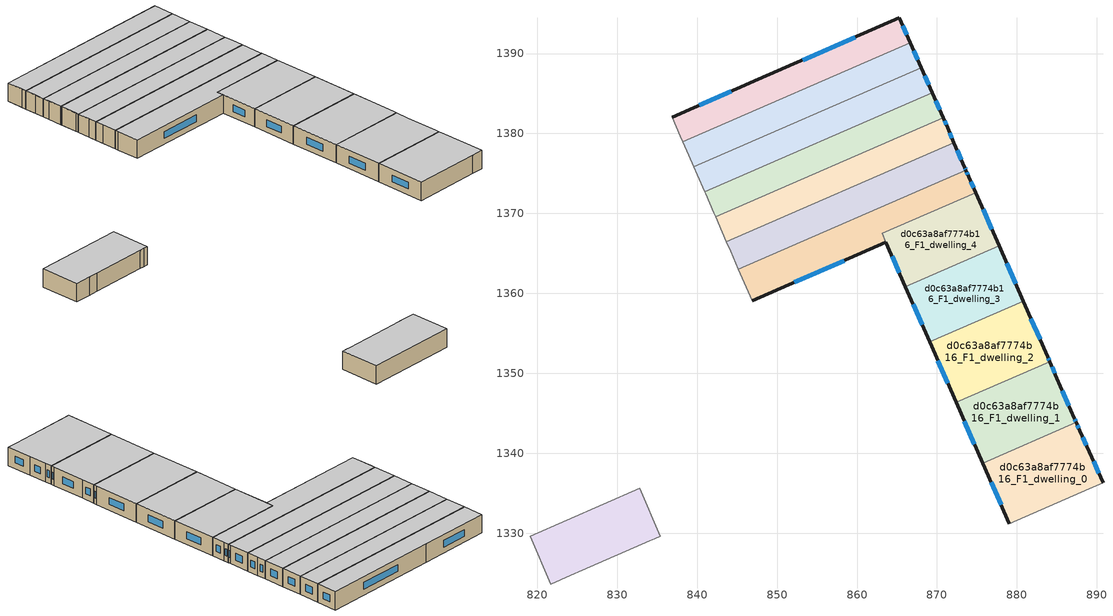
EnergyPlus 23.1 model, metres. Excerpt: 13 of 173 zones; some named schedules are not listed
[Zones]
d0c63a8af7774b16_F1_dwelling_0
 floor to d0c63a8af7774b16_F0_dwelling_0 (EU_floor_Construction): 887.88,1342.8 889.07,1340.18 890.77,1336.31 889.05,1335.55 879.06,1331.17 875.73,1338.76 887.42,1343.86 z3
 wall outside (EU_wall_Construction): 875.73,1338.76 879.06,1331.17 / 890.77,1336.31 889.07,1340.18 887.88,1342.8 887.42,1343.86 z3:6
 wall adiabatic (EU_wall_Construction): 879.06,1331.17 889.05,1335.55 890.77,1336.31 z3:6
 wall to d0c63a8af7774b16_F1_dwelling_1 (EU_wall_Construction): 887.42,1343.86 875.73,1338.76 z3:6
 window (EU_Window_Construction): 876.77,1336.38 878.01,1333.55 / 887.73,1343.13 887.56,1343.53 / 888.7,1341 888.25,1341.98 / 890.24,1337.53 889.61,1338.97 z3.94:5.06
 ceiling to d0c63a8af7774b16_F2_dwelling_0 (EU_floor_Construction): 889.05,1335.55 890.77,1336.31 889.07,1340.18 887.88,1342.8 887.42,1343.86 875.73,1338.76 879.06,1331.17 z6
d0c63a8af7774b16_F1_dwelling_1
 floor to d0c63a8af7774b16_F0_dwelling_1 (EU_floor_Construction): 885,1349.37 887.19,1344.4 887.42,1343.86 875.73,1338.76 872.4,1346.36 884.12,1351.46 z3
 wall outside (EU_wall_Construction): 872.4,1346.36 875.73,1338.76 / 887.42,1343.86 887.19,1344.4 885,1349.37 884.12,1351.46 z3:6
 wall to d0c63a8af7774b16_F1_dwelling_2 (EU_wall_Construction): 884.12,1351.46 872.4,1346.36 z3:6
 window (EU_Window_Construction): 873.45,1343.98 874.69,1341.14 / 884.72,1350.03 884.39,1350.81 / 886.5,1345.96 885.69,1347.82 / 887.35,1344.03 887.27,1344.23 z3.94:5.06
 ceiling to d0c63a8af7774b16_F2_dwelling_1 (EU_floor_Construction): 887.42,1343.86 887.19,1344.4 885,1349.37 884.12,1351.46 872.4,1346.36 875.73,1338.76 z6
d0c63a8af7774b16_F1_dwelling_10
 floor to d0c63a8af7774b16_F0_dwelling_10 (EU_floor_Construction): 866.68,1391.35 868.04,1388.22 839.59,1375.82 838.22,1378.94 z3
 wall outside (EU_wall_Construction): 868.04,1388.22 866.68,1391.35 z3:6
 wall to d0c63a8af7774b16_F1_dwelling_11 (EU_wall_Construction): 866.68,1391.35 838.22,1378.94 z3:6
 wall to d0c63a8af7774b16_F1_dwelling_9 (EU_wall_Construction): 839.59,1375.82 868.04,1388.22 z3:6
 wall to d0c63a8af7774b16_F1_dwelling_23 (EU_wall_Construction): 838.22,1378.94 838.95,1377.27 z3:6
 wall to d0c63a8af7774b16_F1_dwelling_22 (EU_wall_Construction): 838.95,1377.27 839.59,1375.82 z3:6
 window (EU_Window_Construction): 867.61,1389.2 867.1,1390.37 z3.94:5.06
 ceiling to d0c63a8af7774b16_F2_dwelling_10 (EU_floor_Construction): 868.04,1388.22 866.68,1391.35 838.22,1378.94 839.59,1375.82 z6
d0c63a8af7774b16_F1_dwelling_11
 floor to d0c63a8af7774b16_F0_dwelling_11 (EU_floor_Construction): 865.31,1394.47 866.68,1391.35 838.22,1378.94 836.87,1382.05 847.65,1386.78 z3
 wall outside (EU_wall_Construction): 866.68,1391.35 865.31,1394.47 847.65,1386.78 836.87,1382.05 z3:6
 wall to d0c63a8af7774b16_F1_dwelling_24 (EU_wall_Construction): 836.87,1382.05 837.91,1379.67 z3:6
 wall to d0c63a8af7774b16_F1_dwelling_23 (EU_wall_Construction): 837.91,1379.67 838.22,1378.94 z3:6
 window (EU_Window_Construction): 844.27,1385.29 840.25,1383.53 / 859.78,1392.06 853.19,1389.19 / 866.25,1392.32 865.74,1393.49 z3.94:5.06
 ceiling to d0c63a8af7774b16_F2_dwelling_11 (EU_floor_Construction): 866.68,1391.35 865.31,1394.47 847.65,1386.78 836.87,1382.05 838.22,1378.94 z6
d0c63a8af7774b16_F1_dwelling_12
 floor to d0c63a8af7774b16_F0_dwelling_12 (EU_floor_Construction): 832.79,1335.59 835.4,1329.61 834.72,1329.32 834.09,1329.04 825.64,1325.34 824.22,1324.71 821.71,1323.62 819.09,1329.62 z3
 wall adiabatic (EU_wall_Construction): 819.09,1329.62 821.71,1323.62 824.22,1324.71 825.64,1325.34 834.09,1329.04 834.72,1329.32 835.4,1329.61 832.79,1335.59 z3:6
 wall to d0c63a8af7774b16_F1_dwelling_13 (EU_wall_Construction): 832.79,1335.59 819.09,1329.62 z3:6
 ceiling to d0c63a8af7774b16_F2_dwelling_12 (EU_floor_Construction): 834.09,1329.04 834.72,1329.32 835.4,1329.61 832.79,1335.59 819.09,1329.62 821.71,1323.62 824.22,1324.71 825.64,1325.34 z6
d0c63a8af7774b16_F1_dwelling_2
 floor to d0c63a8af7774b16_F0_dwelling_2 (EU_floor_Construction): 880.8,1359.04 883.87,1352.05 884.12,1351.46 872.4,1346.36 869.08,1353.93 z3
 wall outside (EU_wall_Construction): 869.08,1353.93 872.4,1346.36 / 884.12,1351.46 883.87,1352.05 880.8,1359.04 z3:6
 wall to d0c63a8af7774b16_F1_dwelling_3 (EU_wall_Construction): 880.8,1359.04 869.08,1353.93 z3:6
 window (EU_Window_Construction): 870.12,1351.56 871.36,1348.73 / 882.91,1354.24 881.76,1356.85 / 884.04,1351.65 883.95,1351.87 z3.94:5.06
 ceiling to d0c63a8af7774b16_F2_dwelling_2 (EU_floor_Construction): 884.12,1351.46 883.87,1352.05 880.8,1359.04 869.08,1353.93 872.4,1346.36 z6
d0c63a8af7774b16_F1_dwelling_3
 floor to d0c63a8af7774b16_F0_dwelling_3 (EU_floor_Construction): 877.78,1365.93 880.8,1359.04 869.08,1353.93 866.06,1360.82 z3
 wall outside (EU_wall_Construction): 866.06,1360.82 869.08,1353.93 / 880.8,1359.04 877.78,1365.93 z3:6
 wall to d0c63a8af7774b16_F1_dwelling_4 (EU_wall_Construction): 877.78,1365.93 866.06,1360.82 z3:6
 window (EU_Window_Construction): 867.01,1358.66 868.14,1356.09 / 879.85,1361.2 878.73,1363.77 z3.94:5.06
 ceiling to d0c63a8af7774b16_F2_dwelling_3 (EU_floor_Construction): 880.8,1359.04 877.78,1365.93 866.06,1360.82 869.08,1353.93 z6
d0c63a8af7774b16_F1_dwelling_4
 floor to d0c63a8af7774b16_F0_dwelling_4 (EU_floor_Construction): 874.85,1372.61 877.78,1365.93 866.06,1360.82 863.14,1367.5 z3
 wall outside (EU_wall_Construction): 877.78,1365.93 874.85,1372.61 / 863.63,1366.39 866.06,1360.82 z3:6
 wall to d0c63a8af7774b16_F1_dwelling_5 (EU_wall_Construction): 874.85,1372.61 863.14,1367.5 863.63,1366.39 z3:6
 window (EU_Window_Construction): 876.86,1368.03 875.77,1370.52 / 864.39,1364.64 865.3,1362.57 z3.94:5.06
 ceiling to d0c63a8af7774b16_F2_dwelling_4 (EU_floor_Construction): 877.78,1365.93 874.85,1372.61 863.14,1367.5 866.06,1360.82 z6
d0c63a8af7774b16_F1_dwelling_5
 floor to d0c63a8af7774b16_F0_dwelling_5 (EU_floor_Construction): 873.98,1374.59 874.85,1372.61 863.14,1367.5 863.62,1366.38 846.88,1359.09 845.17,1363 873.63,1375.41 z3
 wall outside (EU_wall_Construction): 874.85,1372.61 873.98,1374.59 873.63,1375.41 / 846.88,1359.09 863.62,1366.38 z3:6
 wall to d0c63a8af7774b16_F1_dwelling_6 (EU_wall_Construction): 873.63,1375.41 845.17,1363 z3:6
 wall to d0c63a8af7774b16_F1_dwelling_16 (EU_wall_Construction): 845.42,1362.44 846.88,1359.09 z3:6
 wall to d0c63a8af7774b16_F1_dwelling_17 (EU_wall_Construction): 845.17,1363 845.42,1362.44 z3:6
 window (EU_Window_Construction): 873.87,1374.85 873.74,1375.15 / 874.58,1373.23 874.26,1373.97 / 852.13,1361.38 858.38,1364.1 z3.94:5.06
 ceiling to d0c63a8af7774b16_F2_dwelling_5 (EU_floor_Construction): 863.62,1366.38 863.14,1367.5 874.85,1372.61 873.98,1374.59 873.63,1375.41 845.17,1363 846.88,1359.09 z6
d0c63a8af7774b16_F1_dwelling_6
 floor to d0c63a8af7774b16_F0_dwelling_6 (EU_floor_Construction): 872.13,1378.86 873.49,1375.73 873.63,1375.41 845.17,1363 843.67,1366.45 z3
 wall outside (EU_wall_Construction): 873.63,1375.41 873.49,1375.73 872.13,1378.86 z3:6
 wall to d0c63a8af7774b16_F1_dwelling_7 (EU_wall_Construction): 872.13,1378.86 843.67,1366.45 z3:6
 wall to d0c63a8af7774b16_F1_dwelling_17 (EU_wall_Construction): 844.19,1365.25 845.17,1363 z3:6
 wall to d0c63a8af7774b16_F1_dwelling_18 (EU_wall_Construction): 843.67,1366.45 844.19,1365.25 z3:6
 window (EU_Window_Construction): 873.06,1376.71 872.56,1377.88 / 873.58,1375.51 873.53,1375.63 z3.94:5.06
 ceiling to d0c63a8af7774b16_F2_dwelling_6 (EU_floor_Construction): 873.63,1375.41 873.49,1375.73 872.13,1378.86 843.67,1366.45 845.17,1363 z6
d0c63a8af7774b16_F1_dwelling_7
 floor to d0c63a8af7774b16_F0_dwelling_7 (EU_floor_Construction): 870.77,1381.98 871.34,1380.68 872.13,1378.86 843.67,1366.45 842.31,1369.57 z3
 wall outside (EU_wall_Construction): 872.13,1378.86 871.34,1380.68 870.77,1381.98 z3:6
 wall to d0c63a8af7774b16_F1_dwelling_8 (EU_wall_Construction): 870.77,1381.98 842.31,1369.57 z3:6
 wall to d0c63a8af7774b16_F1_dwelling_18 (EU_wall_Construction): 843.14,1367.66 843.67,1366.45 z3:6
 wall to d0c63a8af7774b16_F1_dwelling_19 (EU_wall_Construction): 842.31,1369.57 843.14,1367.66 z3:6
 window (EU_Window_Construction): 871.16,1381.09 870.95,1381.57 / 871.88,1379.43 871.59,1380.11 z3.94:5.06
 ceiling to d0c63a8af7774b16_F2_dwelling_7 (EU_floor_Construction): 872.13,1378.86 871.34,1380.68 870.77,1381.98 842.31,1369.57 843.67,1366.45 z6
d0c63a8af7774b16_F1_dwelling_8
 floor to d0c63a8af7774b16_F0_dwelling_8 (EU_floor_Construction): 869.41,1385.1 870.77,1381.98 842.31,1369.57 840.95,1372.69 z3
 wall outside (EU_wall_Construction): 870.77,1381.98 869.41,1385.1 z3:6
 wall to d0c63a8af7774b16_F1_dwelling_9 (EU_wall_Construction): 869.41,1385.1 840.95,1372.69 z3:6
 wall to d0c63a8af7774b16_F1_dwelling_19 (EU_wall_Construction): 842.1,1370.06 842.31,1369.57 z3:6
 wall to d0c63a8af7774b16_F1_dwelling_20 (EU_wall_Construction): 841.05,1372.46 842.1,1370.06 z3:6
 wall to d0c63a8af7774b16_F1_dwelling_21 (EU_wall_Construction): 840.95,1372.69 841.05,1372.46 z3:6
 window (EU_Window_Construction): 870.34,1382.96 869.83,1384.12 z3.94:5.06
 ceiling to d0c63a8af7774b16_F2_dwelling_8 (EU_floor_Construction): 870.77,1381.98 869.41,1385.1 840.95,1372.69 842.31,1369.57 z6
d0c63a8af7774b16_F1_dwelling_9
 floor to d0c63a8af7774b16_F0_dwelling_9 (EU_floor_Construction): 868.04,1388.22 869.41,1385.1 840.95,1372.69 839.59,1375.82 z3
 wall outside (EU_wall_Construction): 869.41,1385.1 868.04,1388.22 z3:6
 wall to d0c63a8af7774b16_F1_dwelling_21 (EU_wall_Construction): 840,1374.86 840.95,1372.69 z3:6
 wall to d0c63a8af7774b16_F1_dwelling_22 (EU_wall_Construction): 839.59,1375.82 840,1374.86 z3:6
 window (EU_Window_Construction): 868.98,1386.08 868.47,1387.24 z3.94:5.06
 ceiling to d0c63a8af7774b16_F2_dwelling_9 (EU_floor_Construction): 869.41,1385.1 868.04,1388.22 839.59,1375.82 840.95,1372.69 z6
[Building]
EU S2 Campaign: North Axis=0; Terrain=City; Solar Distribution=FullExterior
[Site:Location]
Vienna: Latitude=48; Longitude=16.5; Time Zone=1; Elevation=183
[SizingPeriod:WeatherFileDays]
AnnualSizingPeriod: Begin Month=1; Begin Day of Month=1; End Month=12; End Day of Month=31; Day of Week for Start Day=Monday; Use Weather File Daylight Saving Period=No; Use Weather File Rain and Snow Indicators=No
[MATERIAL]
EU_InternalMass_Material: Roughness=MediumRough; Thickness=0.1; Conductivity=1; Density=1800; Specific Heat=900; Thermal Absorptance=0.9; Solar Absorptance=0.7; Visible Absorptance=0.7
[MATERIAL:NOMASS] Roughness=MediumRough; Thermal Absorptance=0.9; Solar Absorptance=0.7; Visible Absorptance=0.7
Name | Thermal Resistance
EU_wall_NoMass | 0.914258
EU_floor_NoMass | 1.09711
[WINDOWMATERIAL:SIMPLEGLAZINGSYSTEM]
EU_Window_SimpleGlazing: UFactor=2.09642; Solar Heat Gain Coefficient=0.65; Visible Transmittance=0.65
[CONSTRUCTION]
EU_wall_Construction: EU_wall_NoMass
EU_floor_Construction: EU_floor_NoMass
EU_Window_Construction: EU_Window_SimpleGlazing
EU_InternalMass_Construction: EU_InternalMass_Material
[ZONE] Type=1; Multiplier=1; Ceiling Height=autocalculate; Floor Area=autocalculate; Part of Total Floor Area=Yes
Name | Volume
d0c63a8af7774b16_F1_dwelling_0 | 317.289
d0c63a8af7774b16_F1_dwelling_1 | 317.328
d0c63a8af7774b16_F1_dwelling_10 | 317.377
d0c63a8af7774b16_F1_dwelling_11 | 317.295
d0c63a8af7774b16_F1_dwelling_12 | 292.901
d0c63a8af7774b16_F1_dwelling_2 | 317.309
d0c63a8af7774b16_F1_dwelling_3 | 288.552
d0c63a8af7774b16_F1_dwelling_4 | 279.493
d0c63a8af7774b16_F1_dwelling_5 | 351.226
d0c63a8af7774b16_F1_dwelling_6 | 349.895
d0c63a8af7774b16_F1_dwelling_7 | 317.369
d0c63a8af7774b16_F1_dwelling_8 | 317.279
d0c63a8af7774b16_F1_dwelling_9 | 317.325
[INTERNALMASS] Construction=EU_InternalMass_Construction
Name | Zone or ZoneList | Surface Area
d0c63a8af7774b16_F1_dwelling_0_EU_InternalMass | d0c63a8af7774b16_F1_dwelling_0 | 105.763
d0c63a8af7774b16_F1_dwelling_1_EU_InternalMass | d0c63a8af7774b16_F1_dwelling_1 | 105.776
d0c63a8af7774b16_F1_dwelling_2_EU_InternalMass | d0c63a8af7774b16_F1_dwelling_2 | 105.77
d0c63a8af7774b16_F1_dwelling_3_EU_InternalMass | d0c63a8af7774b16_F1_dwelling_3 | 96.1857
d0c63a8af7774b16_F1_dwelling_4_EU_InternalMass | d0c63a8af7774b16_F1_dwelling_4 | 93.1813
d0c63a8af7774b16_F1_dwelling_5_EU_InternalMass | d0c63a8af7774b16_F1_dwelling_5 | 117.082
d0c63a8af7774b16_F1_dwelling_6_EU_InternalMass | d0c63a8af7774b16_F1_dwelling_6 | 116.625
d0c63a8af7774b16_F1_dwelling_7_EU_InternalMass | d0c63a8af7774b16_F1_dwelling_7 | 105.789
d0c63a8af7774b16_F1_dwelling_8_EU_InternalMass | d0c63a8af7774b16_F1_dwelling_8 | 105.76
d0c63a8af7774b16_F1_dwelling_9_EU_InternalMass | d0c63a8af7774b16_F1_dwelling_9 | 105.775
d0c63a8af7774b16_F1_dwelling_10_EU_InternalMass | d0c63a8af7774b16_F1_dwelling_10 | 105.793
d0c63a8af7774b16_F1_dwelling_11_EU_InternalMass | d0c63a8af7774b16_F1_dwelling_11 | 105.765
d0c63a8af7774b16_F1_dwelling_12_EU_InternalMass | d0c63a8af7774b16_F1_dwelling_12 | 97.634
[OTHEREQUIPMENT] Fuel Type=Electricity; Design Level Calculation Method=Watts/Area; Power per Zone Floor Area=1; Fraction Latent=0; Fraction Radiant=0; Fraction Lost=0; Carbon Dioxide Generation Rate=0; EndUse Subcategory=EU_Step8_InternalGains
Name | Zone or ZoneList or Space or SpaceList | Schedule
EU_Step8_InternalGain_d0c63a8af7774b16_F1_dwelling_0_f000 | d0c63a8af7774b16_F1_dwelling_0 | EU_Step8_GainSchedule_d0c63a8af7774b16_F1_dwelling_0_f000
EU_Step8_InternalGain_d0c63a8af7774b16_F1_dwelling_1_f000 | d0c63a8af7774b16_F1_dwelling_1 | EU_Step8_GainSchedule_d0c63a8af7774b16_F1_dwelling_1_f000
EU_Step8_InternalGain_d0c63a8af7774b16_F1_dwelling_2_f000 | d0c63a8af7774b16_F1_dwelling_2 | EU_Step8_GainSchedule_d0c63a8af7774b16_F1_dwelling_2_f000
EU_Step8_InternalGain_d0c63a8af7774b16_F1_dwelling_3_f000 | d0c63a8af7774b16_F1_dwelling_3 | EU_Step8_GainSchedule_d0c63a8af7774b16_F1_dwelling_3_f000
EU_Step8_InternalGain_d0c63a8af7774b16_F1_dwelling_4_f000 | d0c63a8af7774b16_F1_dwelling_4 | EU_Step8_GainSchedule_d0c63a8af7774b16_F1_dwelling_4_f000
EU_Step8_InternalGain_d0c63a8af7774b16_F1_dwelling_5_f000 | d0c63a8af7774b16_F1_dwelling_5 | EU_Step8_GainSchedule_d0c63a8af7774b16_F1_dwelling_5_f000
EU_Step8_InternalGain_d0c63a8af7774b16_F1_dwelling_6_f000 | d0c63a8af7774b16_F1_dwelling_6 | EU_Step8_GainSchedule_d0c63a8af7774b16_F1_dwelling_6_f000
EU_Step8_InternalGain_d0c63a8af7774b16_F1_dwelling_7_f000 | d0c63a8af7774b16_F1_dwelling_7 | EU_Step8_GainSchedule_d0c63a8af7774b16_F1_dwelling_7_f000
EU_Step8_InternalGain_d0c63a8af7774b16_F1_dwelling_8_f000 | d0c63a8af7774b16_F1_dwelling_8 | EU_Step8_GainSchedule_d0c63a8af7774b16_F1_dwelling_8_f000
EU_Step8_InternalGain_d0c63a8af7774b16_F1_dwelling_9_f000 | d0c63a8af7774b16_F1_dwelling_9 | EU_Step8_GainSchedule_d0c63a8af7774b16_F1_dwelling_9_f000
EU_Step8_InternalGain_d0c63a8af7774b16_F1_dwelling_10_f000 | d0c63a8af7774b16_F1_dwelling_10 | EU_Step8_GainSchedule_d0c63a8af7774b16_F1_dwelling_10_f000
EU_Step8_InternalGain_d0c63a8af7774b16_F1_dwelling_11_f000 | d0c63a8af7774b16_F1_dwelling_11 | EU_Step8_GainSchedule_d0c63a8af7774b16_F1_dwelling_11_f000
EU_Step8_InternalGain_d0c63a8af7774b16_F1_dwelling_12_f000 | d0c63a8af7774b16_F1_dwelling_12 | EU_Step8_GainSchedule_d0c63a8af7774b16_F1_dwelling_12_f000
[ZONEVENTILATION:DESIGNFLOWRATE] Schedule=EU_AlwaysOn; Design Flow Rate Calculation Method=AirChanges/Hour; Air Changes per Hour=0.546891; Ventilation Type=Natural; Fan Pressure Rise=0; Fan Total Efficiency=1; Constant Term Coefficient=1; Temperature Term Coefficient=0; Velocity Term Coefficient=0; Velocity Squared Term Coefficient=0; Minimum Indoor Temperature=-100; Maximum Indoor Temperature=100; Delta Temperature=-100; Minimum Outdoor Temperature=-100; Maximum Outdoor Temperature=100; Maximum Wind Speed=40
Name | Zone or ZoneList or Space or SpaceList
EU_ConstantAir_d0c63a8af7774b16_F1_dwelling_0 | d0c63a8af7774b16_F1_dwelling_0
EU_ConstantAir_d0c63a8af7774b16_F1_dwelling_1 | d0c63a8af7774b16_F1_dwelling_1
EU_ConstantAir_d0c63a8af7774b16_F1_dwelling_2 | d0c63a8af7774b16_F1_dwelling_2
EU_ConstantAir_d0c63a8af7774b16_F1_dwelling_3 | d0c63a8af7774b16_F1_dwelling_3
EU_ConstantAir_d0c63a8af7774b16_F1_dwelling_4 | d0c63a8af7774b16_F1_dwelling_4
EU_ConstantAir_d0c63a8af7774b16_F1_dwelling_5 | d0c63a8af7774b16_F1_dwelling_5
EU_ConstantAir_d0c63a8af7774b16_F1_dwelling_6 | d0c63a8af7774b16_F1_dwelling_6
EU_ConstantAir_d0c63a8af7774b16_F1_dwelling_7 | d0c63a8af7774b16_F1_dwelling_7
EU_ConstantAir_d0c63a8af7774b16_F1_dwelling_8 | d0c63a8af7774b16_F1_dwelling_8
EU_ConstantAir_d0c63a8af7774b16_F1_dwelling_9 | d0c63a8af7774b16_F1_dwelling_9
EU_ConstantAir_d0c63a8af7774b16_F1_dwelling_10 | d0c63a8af7774b16_F1_dwelling_10
EU_ConstantAir_d0c63a8af7774b16_F1_dwelling_11 | d0c63a8af7774b16_F1_dwelling_11
EU_ConstantAir_d0c63a8af7774b16_F1_dwelling_12 | d0c63a8af7774b16_F1_dwelling_12
[HVACTEMPLATE:THERMOSTAT] Constant Heating Setpoint=20; Constant Cooling Setpoint=50
EU_HeatOnly_d0c63a8af7774b16_F2_dwelling_7; EU_HeatOnly_d0c63a8af7774b16_F2_dwelling_8; EU_HeatOnly_d0c63a8af7774b16_F2_dwelling_9; EU_HeatOnly_d0c63a8af7774b16_F2_dwelling_10; EU_HeatOnly_d0c63a8af7774b16_F2_dwelling_11; EU_HeatOnly_d0c63a8af7774b16_F2_dwelling_12; EU_HeatOnly_d0c63a8af7774b16_F2_dwelling_13; EU_HeatOnly_d0c63a8af7774b16_F2_dwelling_14; EU_HeatOnly_d0c63a8af7774b16_F2_dwelling_15; EU_HeatOnly_d0c63a8af7774b16_F2_dwelling_16; EU_HeatOnly_d0c63a8af7774b16_F2_dwelling_17; EU_HeatOnly_d0c63a8af7774b16_F2_dwelling_18; EU_HeatOnly_d0c63a8af7774b16_F2_dwelling_19; EU_HeatOnly_d0c63a8af7774b16_F2_dwelling_20; EU_HeatOnly_d0c63a8af7774b16_F2_dwelling_21; EU_HeatOnly_d0c63a8af7774b16_F2_dwelling_22; EU_HeatOnly_d0c63a8af7774b16_F2_dwelling_23; EU_HeatOnly_d0c63a8af7774b16_F2_dwelling_24; EU_HeatOnly_d0c63a8af7774b16_F3_dwelling_0; EU_HeatOnly_d0c63a8af7774b16_F3_dwelling_1; EU_HeatOnly_d0c63a8af7774b16_F3_dwelling_2; EU_HeatOnly_d0c63a8af7774b16_F3_dwelling_3; EU_HeatOnly_d0c63a8af7774b16_F3_dwelling_4; EU_HeatOnly_d0c63a8af7774b16_F3_dwelling_5; EU_HeatOnly_d0c63a8af7774b16_F3_dwelling_6; EU_HeatOnly_d0c63a8af7774b16_F3_dwelling_7; EU_HeatOnly_d0c63a8af7774b16_F3_dwelling_8; EU_HeatOnly_d0c63a8af7774b16_F3_dwelling_9; EU_HeatOnly_d0c63a8af7774b16_F3_dwelling_10; EU_HeatOnly_d0c63a8af7774b16_F3_dwelling_11; EU_HeatOnly_d0c63a8af7774b16_F3_dwelling_12; EU_HeatOnly_d0c63a8af7774b16_F3_dwelling_13; EU_HeatOnly_d0c63a8af7774b16_F3_dwelling_14; EU_HeatOnly_d0c63a8af7774b16_F3_dwelling_15; EU_HeatOnly_d0c63a8af7774b16_F3_dwelling_16; EU_HeatOnly_d0c63a8af7774b16_F3_dwelling_17; EU_HeatOnly_d0c63a8af7774b16_F3_dwelling_18; EU_HeatOnly_d0c63a8af7774b16_F3_dwelling_19; EU_HeatOnly_d0c63a8af7774b16_F3_dwelling_20; EU_HeatOnly_d0c63a8af7774b16_F3_dwelling_21; EU_HeatOnly_d0c63a8af7774b16_F3_dwelling_22
